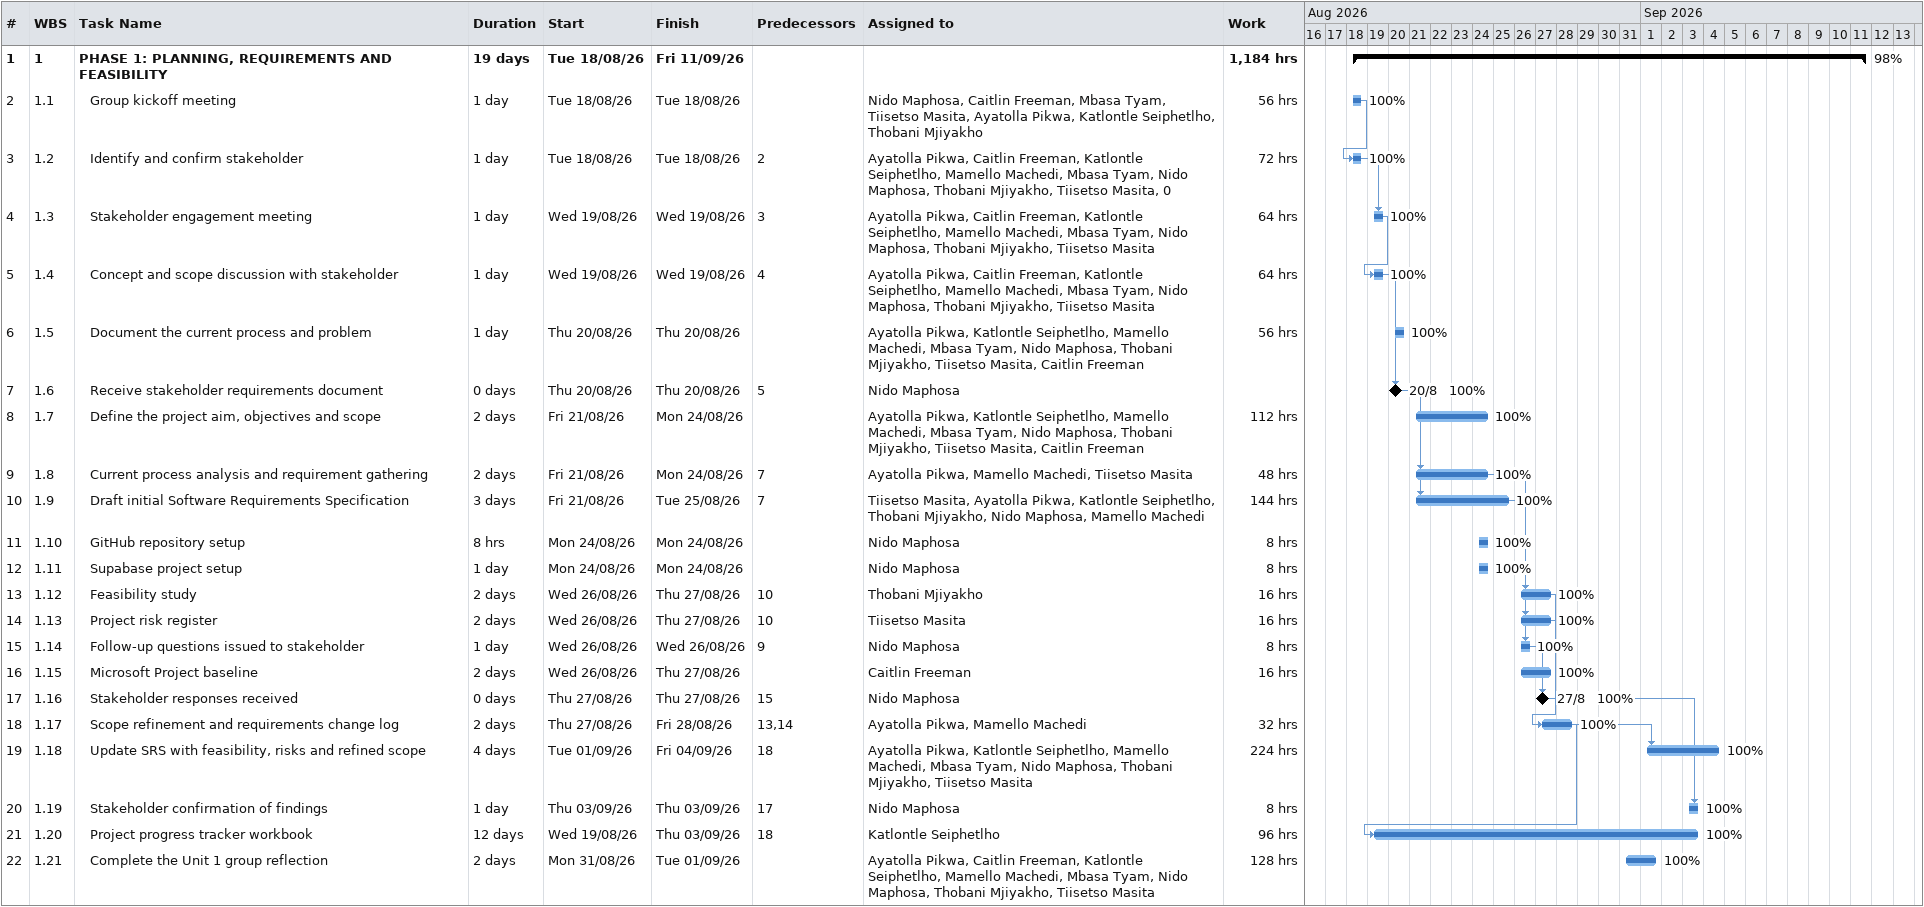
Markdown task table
| ID | WBS | Task | Duration | Start | Finish | Predecessors | Resources | % complete | Work (h) |
|---|---|---|---|---|---|---|---|---|---|
| 1 | 1 | **PHASE 1: PLANNING, REQUIREMENTS AND FEASIBILITY** | 19d | 2026-08-18 | 2026-09-11 |  |  | 98 | 1184 |
| 2 | 1.1 | Group kickoff meeting | 1d | 2026-08-18 | 2026-08-18 |  | Nido Maphosa, Caitlin Freeman, Mbasa Tyam, Tiisetso Masita, Ayatolla Pikwa, Katlontle Seiphetlho, Thobani Mjiyakho | 100 | 56 |
| 3 | 1.2 | Identify and confirm stakeholder | 1d | 2026-08-18 | 2026-08-18 | 2 | Ayatolla Pikwa, Caitlin Freeman, Katlontle Seiphetlho, Mamello Machedi, Mbasa Tyam, Nido Maphosa, Thobani Mjiyakho, Tiisetso Masita, 0 | 100 | 72 |
| 4 | 1.3 | Stakeholder engagement meeting | 1d | 2026-08-19 | 2026-08-19 | 3 | Ayatolla Pikwa, Caitlin Freeman, Katlontle Seiphetlho, Mamello Machedi, Mbasa Tyam, Nido Maphosa, Thobani Mjiyakho, Tiisetso Masita | 100 | 64 |
| 5 | 1.4 | Concept and scope discussion with stakeholder | 1d | 2026-08-19 | 2026-08-19 | 4 | Ayatolla Pikwa, Caitlin Freeman, Katlontle Seiphetlho, Mamello Machedi, Mbasa Tyam, Nido Maphosa, Thobani Mjiyakho, Tiisetso Masita | 100 | 64 |
| 6 | 1.5 | Document the current process and problem | 1d | 2026-08-20 | 2026-08-20 |  | Ayatolla Pikwa, Katlontle Seiphetlho, Mamello Machedi, Mbasa Tyam, Nido Maphosa, Thobani Mjiyakho, Tiisetso Masita, Caitlin Freeman | 100 | 56 |
| 7 | 1.6 | Receive stakeholder requirements document | 0d | 2026-08-20 | 2026-08-20 | 5 | Nido Maphosa | 100 |  |
| 8 | 1.7 | Define the project aim, objectives and scope | 2d | 2026-08-21 | 2026-08-24 |  | Ayatolla Pikwa, Katlontle Seiphetlho, Mamello Machedi, Mbasa Tyam, Nido Maphosa, Thobani Mjiyakho, Tiisetso Masita, Caitlin Freeman | 100 | 112 |
| 9 | 1.8 | Current process analysis and requirement gathering | 2d | 2026-08-21 | 2026-08-24 | 7 | Ayatolla Pikwa, Mamello Machedi, Tiisetso Masita | 100 | 48 |
| 10 | 1.9 | Draft initial Software Requirements Specification | 3d | 2026-08-21 | 2026-08-25 | 7 | Tiisetso Masita, Ayatolla Pikwa, Katlontle Seiphetlho, Thobani Mjiyakho, Nido Maphosa, Mamello Machedi | 100 | 144 |
| 11 | 1.10 | GitHub repository setup | 8h | 2026-08-24 | 2026-08-24 |  | Nido Maphosa | 100 | 8 |
| 12 | 1.11 | Supabase project setup | 1d | 2026-08-24 | 2026-08-24 |  | Nido Maphosa | 100 | 8 |
| 13 | 1.12 | Feasibility study | 2d | 2026-08-26 | 2026-08-27 | 10 | Thobani Mjiyakho | 100 | 16 |
| 14 | 1.13 | Project risk register | 2d | 2026-08-26 | 2026-08-27 | 10 | Tiisetso Masita | 100 | 16 |
| 15 | 1.14 | Follow-up questions issued to stakeholder | 1d | 2026-08-26 | 2026-08-26 | 9 | Nido Maphosa | 100 | 8 |
| 16 | 1.15 | Microsoft Project baseline | 2d | 2026-08-26 | 2026-08-27 |  | Caitlin Freeman | 100 | 16 |
| 17 | 1.16 | Stakeholder responses received | 0d | 2026-08-27 | 2026-08-27 | 15 | Nido Maphosa | 100 |  |
| 18 | 1.17 | Scope refinement and requirements change log | 2d | 2026-08-27 | 2026-08-28 | 13, 14 | Ayatolla Pikwa, Mamello Machedi | 100 | 32 |
| 19 | 1.18 | Update SRS with feasibility, risks and refined scope | 4d | 2026-09-01 | 2026-09-04 | 18 | Ayatolla Pikwa, Katlontle Seiphetlho, Mamello Machedi, Mbasa Tyam, Nido Maphosa, Thobani Mjiyakho, Tiisetso Masita | 100 | 224 |
| 20 | 1.19 | Stakeholder confirmation of findings | 1d | 2026-09-03 | 2026-09-03 | 17 | Nido Maphosa | 100 | 8 |
| 21 | 1.20 | Project progress tracker workbook | 12d | 2026-08-19 | 2026-09-03 | 18 | Katlontle Seiphetlho | 100 | 96 |
| 22 | 1.21 | Complete the Unit 1 group reflection | 2d | 2026-08-31 | 2026-09-01 |  | Ayatolla Pikwa, Caitlin Freeman, Katlontle Seiphetlho, Mamello Machedi, Mbasa Tyam, Nido Maphosa, Thobani Mjiyakho, Tiisetso Masita | 100 | 128 |
